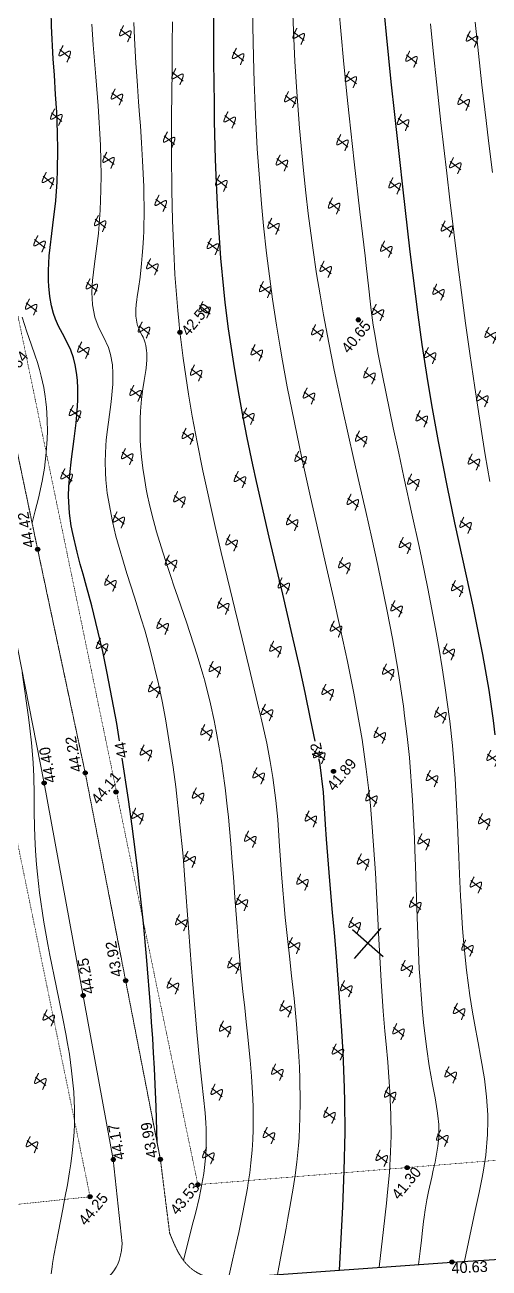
# Model space of a CAD drawing. Header units: millimetres. Extents: x -2893842 to -949497, y -1203244 to 262218.
# Drawn here: x -2146808 to -2112517, y -432807 to -340974 of the extents above; entities that cross this region are included whole.
import ezdxf

# ---------------------------------------------------------------- set-up
doc = ezdxf.new("R2010")
doc.units = ezdxf.units.MM
doc.linetypes.add('g5_05x2', pattern=[3.5, 2.5, -1])
doc.linetypes.add('g5_366', pattern=[0.85, 0.1, -0.75])
doc.layers.get('0').update_dxf_attribs({"lineweight": 5})
for name, color, linetype in [('!!!_ Размеры', 7, 'Continuous'), ('02_сетка', 253, 'Continuous'), ('10_Границы покрытий и угодий', 253, 'Continuous'), ('13_Растительность', 253, 'Continuous'), ('19_Горизонтали', 253, 'Continuous'), ('61_Отметки высоты поверхности', 253, 'Continuous')]:
    doc.layers.add(name, color=color, linetype=linetype)
doc.styles.add('LIKE17', font='d431.shx')
doc.styles.add('LIKE36', font='pragmai.shx')

# ---------------------------------------------------------------- blocks, each defined once
blk = doc.blocks.new('BL_333')
at = {"color": 0}
for p, q in [((0, -3), (0, 3)), ((-3, 0), (3, 0))]:
    blk.add_line(p, q, dxfattribs=at)
blk = doc.blocks.new('g5_330')
blk.add_hatch(color=0).paths.add_polyline_path([(-0.15, 0, 1), (0.15, 0, 1)])
at = {"color": 0}
blk.add_circle((0, 0), 0.15, dxfattribs=at)
blk = doc.blocks.new('g5_411')
at = {"color": 0, "linetype": 'Continuous', "lineweight": 15}
for points in [[(0.375, 1), (0.365, 0.998), (0.355, 0.996), (0.346, 0.994), (0.336, 0.991), (0.326, 0.989), (0.316, 0.987), (0.307, 0.985), (0.297, 0.983), (0.287, 0.981), (0.277, 0.979), (0.268, 0.976), (0.258, 0.974), (0.248, 0.972), (0.238, 0.97), (0.228, 0.968), (0.219, 0.966), (0.209, 0.963), (0.199, 0.961), (0.189, 0.959), (0.18, 0.957), (0.17, 0.955), (0.16, 0.952), (0.15, 0.95), (0.141, 0.948), (0.131, 0.946), (0.121, 0.943), (0.111, 0.941), (0.102, 0.939), (0.092, 0.937), (0.082, 0.934), (0.073, 0.932), (0.063, 0.93), (0.053, 0.927), (0.043, 0.925), (0.034, 0.923), (0.024, 0.92), (0.014, 0.918), (0.005, 0.915), (-0.005, 0.913), (-0.015, 0.911), (-0.025, 0.908), (-0.034, 0.906), (-0.044, 0.903), (-0.054, 0.901), (-0.063, 0.898), (-0.073, 0.895), (-0.083, 0.893), (-0.092, 0.89), (-0.102, 0.887), (-0.111, 0.885), (-0.121, 0.882), (-0.131, 0.879), (-0.14, 0.876), (-0.15, 0.873), (-0.159, 0.87), (-0.169, 0.867), (-0.178, 0.864), (-0.188, 0.861), (-0.197, 0.858), (-0.207, 0.855), (-0.216, 0.852), (-0.226, 0.849), (-0.235, 0.845), (-0.245, 0.842), (-0.254, 0.838), (-0.263, 0.834), (-0.272, 0.831), (-0.282, 0.827), (-0.291, 0.823), (-0.3, 0.818), (-0.309, 0.814), (-0.318, 0.809), (-0.327, 0.805), (-0.335, 0.799), (-0.344, 0.794), (-0.352, 0.788), (-0.36, 0.782), (-0.367, 0.775), (-0.374, 0.768), (-0.379, 0.76), (-0.383, 0.75), (-0.385, 0.741), (-0.384, 0.731), (-0.38, 0.721), (-0.375, 0.713), (-0.369, 0.705), (-0.361, 0.698), (-0.354, 0.692), (-0.346, 0.686), (-0.337, 0.681), (-0.329, 0.675), (-0.32, 0.67), (-0.312, 0.665), (-0.303, 0.661), (-0.294, 0.656), (-0.285, 0.652), (-0.276, 0.647), (-0.267, 0.643), (-0.258, 0.639), (-0.249, 0.635), (-0.239, 0.631), (-0.23, 0.627), (-0.221, 0.623), (-0.212, 0.619), (-0.202, 0.616), (-0.193, 0.612), (-0.184, 0.608), (-0.174, 0.605), (-0.165, 0.601), (-0.156, 0.597), (-0.146, 0.594), (-0.137, 0.59), (-0.128, 0.587), (-0.118, 0.584), (-0.109, 0.58), (-0.099, 0.577), (-0.09, 0.573), (-0.081, 0.57), (-0.071, 0.567), (-0.062, 0.563), (-0.052, 0.56), (-0.043, 0.556), (-0.034, 0.553), (-0.024, 0.55), (-0.015, 0.546), (-0.005, 0.543), (0.004, 0.54), (0.013, 0.536), (0.023, 0.533), (0.032, 0.53), (0.042, 0.526), (0.051, 0.523), (0.061, 0.519), (0.07, 0.516), (0.079, 0.513), (0.089, 0.509), (0.098, 0.506), (0.108, 0.502), (0.117, 0.499), (0.126, 0.495), (0.136, 0.492), (0.145, 0.488), (0.154, 0.485), (0.164, 0.481), (0.173, 0.477), (0.182, 0.474), (0.191, 0.47), (0.201, 0.466), (0.21, 0.462), (0.219, 0.458), (0.228, 0.454), (0.238, 0.45), (0.247, 0.446), (0.256, 0.442), (0.265, 0.438), (0.274, 0.433), (0.283, 0.429), (0.292, 0.425), (0.301, 0.42), (0.309, 0.415), (0.318, 0.41), (0.327, 0.405), (0.335, 0.4), (0.343, 0.394), (0.351, 0.388), (0.359, 0.382), (0.367, 0.375), (0.374, 0.368), (0.38, 0.36), (0.385, 0.352), (0.39, 0.343), (0.392, 0.333), (0.392, 0.323), (0.391, 0.313), (0.387, 0.304), (0.382, 0.295), (0.377, 0.287), (0.37, 0.279), (0.363, 0.272), (0.356, 0.266), (0.348, 0.259), (0.34, 0.253), (0.332, 0.248), (0.323, 0.242), (0.315, 0.237), (0.306, 0.232), (0.298, 0.227), (0.289, 0.222), (0.28, 0.217), (0.271, 0.213), (0.262, 0.208), (0.253, 0.204), (0.244, 0.2), (0.235, 0.196), (0.226, 0.192), (0.217, 0.188), (0.207, 0.184), (0.198, 0.18), (0.189, 0.176), (0.179, 0.173), (0.17, 0.169), (0.161, 0.165), (0.151, 0.162), (0.142, 0.158), (0.133, 0.155), (0.123, 0.151), (0.114, 0.148), (0.105, 0.145), (0.095, 0.141), (0.086, 0.138), (0.076, 0.135), (0.067, 0.132), (0.057, 0.129), (0.048, 0.125), (0.038, 0.122), (0.029, 0.119), (0.019, 0.116), (0.01, 0.113), (0, 0.11), (-0.009, 0.107), (-0.019, 0.104), (-0.028, 0.101), (-0.038, 0.098), (-0.048, 0.095), (-0.057, 0.092), (-0.067, 0.089), (-0.076, 0.086), (-0.086, 0.083), (-0.095, 0.08), (-0.105, 0.078), (-0.115, 0.075), (-0.124, 0.072), (-0.134, 0.069), (-0.143, 0.066), (-0.153, 0.063), (-0.162, 0.061), (-0.172, 0.058), (-0.182, 0.055), (-0.191, 0.052), (-0.201, 0.049), (-0.21, 0.047), (-0.22, 0.044), (-0.23, 0.041), (-0.239, 0.038), (-0.249, 0.036), (-0.259, 0.033), (-0.268, 0.03), (-0.278, 0.027), (-0.287, 0.025), (-0.297, 0.022), (-0.307, 0.019), (-0.316, 0.017), (-0.326, 0.014), (-0.336, 0.011), (-0.345, 0.008), (-0.355, 0.006), (-0.364, 0.003), (-0.374, 0), (-0.375, 0)], [(0, 1), (0, 0)]]:
    blk.add_lwpolyline(points, dxfattribs=at)
blk = doc.blocks.new('Топо_07.04.17')
at = {"layer": '02_сетка', "color": 3, "linetype": 'Continuous'}
for p, q in [((-226672, -273261), (-224451, -271245)), ((-224554, -273364), (-226570, -271143))]:
    blk.add_line(p, q, dxfattribs=at)
at = {"layer": '10_Границы покрытий и угодий', "color": 7, "linetype": 'Continuous', "lineweight": 30}
blk.add_lwpolyline([(-252814, -295062), (-222045, -296344), (-204253, -297255)], dxfattribs=at)
at = {"layer": '10_Границы покрытий и угодий', "linetype": 'g5_366', "lineweight": 20}
blk.add_lwpolyline([(-174336, -145933), (-156083, -149688), (-154733, -291240), (-240042, -288547), (-252506, -152400), (-201799, -145066)], close=True, dxfattribs=at)
at = {"layer": '10_Границы покрытий и угодий', "linetype": 'g5_05x2', "lineweight": 20}
blk.add_lwpolyline([(-248135, -223214), (-246513, -240591), (-244881, -257388), (-242582, -286382), (-242517, -291853), (-242350, -292457), (-242161, -293047), (-242004, -293445), (-241830, -293808), (-241637, -294134), (-241360, -294502), (-241143, -294732), (-240889, -294951), (-240628, -295134), (-240323, -295300), (-239969, -295452), (-239517, -295616)], dxfattribs=at)
at = {"layer": '10_Границы покрытий и угодий', "linetype": 'Continuous', "lineweight": 20}
blk.add_lwpolyline([(-249430, -240376), (-247979, -257793), (-246040, -285996), (-246082, -292238), (-246205, -292753), (-246296, -293067), (-246446, -293459), (-246584, -293726), (-246717, -293929), (-246916, -294177), (-247119, -294385), (-247365, -294593), (-247605, -294758), (-247870, -294901), (-248089, -294990), (-248346, -295066), (-248649, -295128), (-249299, -295208)], dxfattribs=at)
at = {"layer": '10_Границы покрытий и угодий', "color": 7, "linetype": 'g5_366', "lineweight": 20}
blk.add_lwpolyline([(-330321, -287849), (-350719, -184339), (-335483, -157948), (-260135, -153513), (-248052, -288537)], close=True, dxfattribs=at)
at = {"layer": '19_Горизонтали', "linetype": 'Continuous', "lineweight": 20}
for points in [[(-212768, -239381), (-212876, -237377), (-212938, -236111), (-213090, -232344), (-213169, -229817), (-213227, -227545), (-213273, -225270), (-213306, -223181), (-213351, -218353), (-213359, -216387), (-213360, -212614), (-213349, -209820), (-213333, -207298), (-213313, -205291)], [(-210025, -205540), (-210036, -210193), (-210030, -212834), (-210023, -214369), (-210005, -216721)], [(-234956, -295806), (-234598, -294626), (-233931, -292472), (-233713, -291760), (-233475, -290963), (-233081, -289588), (-232834, -288663), (-232603, -287723), (-232336, -286502), (-232229, -285942), (-231992, -284494), (-231839, -283322), (-231671, -281618), (-231607, -280758), (-231540, -279591), (-231467, -277579), (-231435, -275683), (-231423, -273993), (-231419, -272537), (-231414, -271007), (-231402, -269657), (-231319, -266466), (-231207, -264022), (-231145, -262413), (-231118, -261012), (-231142, -259290), (-231205, -258098), (-231317, -256724), (-231513, -254844), (-231595, -254126), (-231964, -251054), (-232241, -248854), (-232530, -246602), (-232717, -245145), (-233066, -242346), (-233298, -240389), (-233740, -236186), (-233925, -234049), (-234063, -232099), (-234155, -230440), (-234246, -227776), (-234263, -226369), (-234263, -225837), (-234257, -224978), (-234243, -224222), (-234210, -223040), (-234187, -222436), (-234147, -221558), (-234114, -220933), (-234084, -220411), (-233879, -217568), (-233680, -215376), (-233398, -212674), (-233081, -209938), (-232664, -206551), (-232422, -204609), (-232222, -202989)], [(-226146, -201794), (-226365, -203984), (-226581, -206264), (-226736, -208095), (-226868, -209867), (-226913, -210539), (-227056, -213025), (-227205, -217080), (-227234, -218718), (-227243, -220763), (-227191, -224169), (-227120, -226132), (-227038, -227771), (-226978, -228776), (-226841, -230743), (-226364, -236092), (-226056, -239030), (-225766, -241657), (-225503, -243994), (-225213, -246602), (-224955, -248997), (-224714, -251400), (-224505, -253782), (-224287, -257233), (-224219, -259446), (-224209, -260855), (-224222, -262155), (-224263, -263751), (-224417, -267131), (-224652, -271001), (-224687, -271562), (-224893, -275143), (-224988, -277369), (-225031, -278839), (-225055, -279806), (-225091, -281136), (-225179, -283321), (-225296, -285024), (-225460, -286582), (-225624, -287737), (-225887, -289242), (-226177, -290670), (-226356, -291486), (-226794, -293380), (-227435, -296120)], [(-224520, -296241), (-224282, -295286), (-224104, -294486), (-223940, -293770), (-223784, -293124), (-223708, -292820), (-223566, -292284), (-223360, -291562), (-223171, -290962), (-222822, -289952), (-222642, -289443), (-222448, -288876), (-222225, -288157), (-222110, -287730), (-221970, -287069), (-221911, -286670), (-221865, -286144), (-221850, -285497), (-221857, -285132), (-221911, -284154), (-221989, -283148), (-222072, -281749), (-222114, -280512), (-222130, -279338), (-222128, -278514), (-222111, -277452), (-222023, -275089), (-221995, -274548), (-221735, -270761), (-221617, -269297), (-221425, -266963), (-221332, -265803), (-221267, -264950), (-221197, -263978), (-221082, -262122), (-220963, -258955), (-220948, -257388), (-220962, -255852), (-220977, -255145), (-221082, -252371), (-221218, -250086), (-221374, -248024), (-221687, -244592), (-221898, -242535), (-222114, -240545), (-222355, -238385), (-222554, -236621), (-222970, -232803), (-223257, -229892), (-223433, -227845), (-223583, -225758), (-223670, -224247), (-223742, -222695), (-223808, -220745), (-223854, -218191), (-223860, -216655), (-223850, -214992), (-223785, -211856), (-223683, -209154), (-223569, -206917), (-223466, -205234), (-223296, -202838)], [(-219907, -203398), (-219994, -207255), (-220025, -209754), (-220037, -211362), (-220047, -214788), (-220044, -218487), (-220041, -221779), (-220041, -222495), (-220044, -224222), (-220045, -225133), (-220041, -225819), (-220014, -226924), (-219975, -227760), (-219896, -228974), (-219878, -229219), (-219522, -233397), (-219403, -234632), (-219213, -236524), (-219026, -238334), (-218730, -241193), (-218492, -243553), (-218413, -244374), (-218201, -246718), (-217970, -249720), (-217874, -251254), (-217802, -252654), (-217751, -253965), (-217697, -256624), (-217705, -258427), (-217733, -259634), (-217780, -260869), (-217829, -261848), (-217983, -264270), (-218157, -266657), (-218249, -267927), (-218360, -269572), (-218403, -270283), (-218486, -271949), (-218525, -273078), (-218552, -275030), (-218515, -276936), (-218452, -278180), (-218358, -279540), (-218327, -279957), (-218289, -280471), (-218219, -281471), (-218187, -282012), (-218151, -282737), (-218136, -283161), (-218125, -284510), (-218186, -285828), (-218224, -286251), (-218362, -287284), (-218668, -288768), (-218960, -289862), (-219119, -290395), (-219458, -291456), (-219904, -292762), (-221116, -296392)], [(-246700, -238589), (-246369, -237750), (-246021, -236835), (-245606, -235615), (-245484, -235209), (-245340, -234690), (-245073, -233559), (-244895, -232576), (-244811, -231969), (-244735, -231222), (-244699, -230660), (-244684, -230258), (-244680, -229834), (-244686, -229429), (-244719, -228758), (-244804, -227906), (-244877, -227407), (-244971, -226880), (-245076, -226357), (-245272, -225465), (-245485, -224522), (-245709, -223412)], [(-238163, -202485), (-238229, -204020), (-238307, -206389), (-238383, -208536), (-238540, -211436), (-238633, -212588), (-238737, -213629), (-238872, -214744), (-239097, -216225), (-239425, -217912), (-239963, -220097), (-240241, -221300), (-240312, -221686), (-240390, -222219), (-240428, -222613), (-240447, -223095), (-240380, -224016), (-240217, -224711), (-240082, -225090), (-239905, -225538), (-239642, -226352), (-239545, -226886), (-239494, -227663), (-239520, -228311), (-239614, -229077), (-239879, -230373), (-240253, -231844), (-240427, -232536), (-240569, -233156), (-240644, -233521), (-240822, -234697), (-240896, -235528), (-240922, -236058), (-240931, -237043), (-240797, -239161), (-240658, -240278), (-240173, -243090), (-239808, -244911), (-239486, -246546), (-239326, -247420), (-239087, -248899), (-238762, -251471), (-238637, -252768), (-238535, -254096), (-238371, -257712), (-238346, -259156), (-238397, -264309), (-238451, -266070), (-238588, -269623), (-238657, -271297), (-238698, -272296), (-238755, -273810), (-238857, -277329), (-238885, -279439), (-238886, -281060), (-238911, -283343), (-238945, -284085), (-238975, -284523), (-239011, -284951), (-239065, -285447), (-239133, -285945), (-239213, -286422), (-239408, -287337), (-239521, -287782), (-239862, -288931), (-240069, -289546), (-240462, -290636), (-240685, -291226), (-241152, -292442), (-241724, -293987)], [(-238571, -295656), (-238127, -294378), (-237577, -292796), (-237443, -292406), (-236965, -290966), (-236434, -289213), (-236325, -288823), (-236140, -288111), (-235965, -287377), (-235774, -286462), (-235636, -285678), (-235533, -284983), (-235448, -284316), (-235339, -283249), (-235267, -282297), (-235201, -281036), (-235163, -279856), (-235136, -277902), (-235133, -276998), (-235131, -275961), (-235127, -274749), (-235112, -273314), (-235071, -271553), (-235053, -270992), (-235017, -269942), (-234993, -269336), (-234931, -267792), (-234870, -266282), (-234826, -265133), (-234784, -263819), (-234756, -262706), (-234741, -261826), (-234734, -261012), (-234738, -259645), (-234762, -258410), (-234782, -257820), (-234812, -257119), (-234835, -256673), (-234918, -255409), (-234983, -254626), (-235112, -253368), (-235342, -251626), (-235420, -251132), (-235676, -249679), (-236195, -247166), (-236619, -245265), (-236813, -244390), (-236966, -243696), (-237227, -242457), (-237429, -241434), (-237634, -240286), (-237838, -238943), (-237940, -238121), (-237997, -237569), (-238039, -237082), (-238083, -236424), (-238119, -235515), (-238122, -234652), (-238097, -233853), (-238071, -233419), (-238009, -232704), (-237903, -231860), (-237814, -231303), (-237639, -230430), (-237453, -229679), (-237284, -229073), (-237088, -228359), (-237044, -228182), (-236978, -227883), (-236927, -227607), (-236887, -227311), (-236869, -227093), (-236862, -226893), (-236878, -226513), (-236902, -226332), (-236950, -226098), (-237009, -225894), (-237055, -225764), (-237133, -225567), (-237194, -225408), (-237240, -225274), (-237269, -225176), (-237287, -225103), (-237310, -224995), (-237330, -224876), (-237346, -224746), (-237356, -224597), (-237356, -224296), (-237320, -223909), (-237305, -223810), (-237233, -223427), (-237158, -223103), (-237097, -222866), (-237023, -222590), (-236938, -222280), (-236730, -221466), (-236506, -220479), (-236388, -219901), (-236280, -219326), (-236157, -218606), (-236082, -218127), (-236011, -217633), (-235927, -216990), (-235845, -216290), (-235770, -215560), (-235705, -214847), (-235570, -212939), (-235499, -211605), (-235445, -210351), (-235415, -209551), (-235378, -208578), (-235333, -207397), (-235287, -206338), (-235257, -205715), (-235207, -204815), (-235146, -203875), (-235057, -202719)]]:
    blk.add_lwpolyline(points, dxfattribs=at)
at = {"layer": '19_Горизонтали', "color": 42, "linetype": 'Continuous', "lineweight": 30}
for points in [[(-242096, -255310), (-242161, -254014), (-242432, -250251), (-242587, -248634), (-242839, -246442), (-243008, -245191), (-243232, -243709), (-243383, -242791), (-243509, -242020), (-243646, -241111), (-243808, -239710), (-243847, -239147), (-243869, -238208), (-243834, -237363), (-243794, -236943), (-243697, -236223), (-243536, -235351), (-243290, -234258), (-242921, -232784), (-242921, -232784), (-242639, -231629), (-242451, -230754), (-242319, -230003), (-242210, -229087), (-242178, -228518), (-242175, -228111), (-242187, -227773), (-242220, -227364), (-242296, -226830), (-242428, -226251), (-242626, -225645), (-242899, -224948), (-243114, -224384), (-243280, -223853), (-243384, -223402), (-243472, -222828), (-243521, -222131), (-243512, -221369), (-243484, -220962), (-243399, -220220), (-243211, -219132), (-242702, -216930), (-242288, -215167), (-242024, -213786), (-241884, -212887), (-241706, -211456), (-241585, -210184), (-241477, -208668), (-241406, -207365), (-241338, -205933), (-241282, -204722), (-241143, -202313), (-240935, -200026)], [(-228991, -201160), (-229275, -203845), (-229524, -206165), (-229711, -207942), (-229836, -209158), (-229981, -210624), (-230236, -213450), (-230372, -215188), (-230510, -217300), (-230555, -218109), (-230662, -220734), (-230708, -223024), (-230712, -224016), (-230692, -225984), (-230589, -228910), (-230471, -230951), (-230353, -232581), (-230224, -234143), (-230034, -236162), (-229905, -237426), (-229437, -241622), (-229186, -243735), (-228925, -245921), (-228567, -248983), (-228292, -251470), (-228103, -253325), (-227918, -255293), (-227762, -256963)], [(-214476, -257997), (-214479, -256933), (-214550, -254689), (-214710, -252017), (-215021, -248371), (-215379, -244844), (-215662, -242110), (-215921, -239436), (-216198, -236012), (-216359, -233537), (-216461, -231606), (-216577, -228748), (-216638, -226534), (-216696, -221841), (-216697, -217021), (-216692, -214980), (-216680, -211637), (-216663, -209209), (-216621, -205700), (-216570, -203110)], [(-242682, -285122), (-242466, -282498), (-242347, -280847), (-242267, -279636), (-242200, -278510), (-242142, -277445), (-242082, -276231), (-242042, -275313), (-241912, -271383), (-241866, -268899), (-241847, -266237), (-241850, -264821), (-241870, -262662), (-241886, -261682), (-241931, -259696), (-242036, -256611)], [(-227634, -258281), (-227607, -258556), (-227577, -260787), (-227577, -260787), (-227699, -263185), (-227744, -264269), (-227829, -266716), (-227913, -269718), (-227951, -271177), (-228001, -272968), (-228115, -276305), (-228214, -278466), (-228304, -280047), (-228494, -282662), (-228584, -283667), (-228822, -285915), (-229204, -288752), (-229618, -291369), (-230393, -295996)]]:
    blk.add_lwpolyline(points, dxfattribs=at)
at = {"layer": '19_Горизонтали', "color": 42, "linetype": 'Continuous', "lineweight": 20}
blk.add_lwpolyline([(-251562, -293872), (-251430, -293363), (-251363, -293119), (-251281, -292834), (-251201, -292559), (-250667, -290815), (-250158, -289214), (-249907, -288418), (-249622, -287482), (-249349, -286528), (-249197, -285961), (-249000, -285164), (-248845, -284462), (-248692, -283654), (-248600, -283069), (-248467, -281940), (-248422, -281367), (-248385, -280704), (-248359, -279152), (-248389, -277902), (-248426, -277111), (-248471, -276385), (-248558, -275236), (-248780, -272782), (-248990, -270470), (-249052, -269670), (-249155, -268005), (-249224, -265816), (-249225, -264421), (-249212, -263713), (-249176, -262691), (-249117, -261651), (-249060, -260904), (-248958, -259856), (-248894, -259284), (-248804, -258513), (-248682, -257222), (-248622, -256223), (-248598, -255590), (-248580, -254739), (-248577, -253656), (-248586, -252824), (-248670, -249499)], dxfattribs=at)
at = {"layer": '02_сетка', "color": 92, "xscale": 500.0000000002746, "yscale": 500.0000000002746, "zscale": 500.0000000002746, "rotation": 42.22816425403256}
blk.add_blockref('BL_333', (-225562, -272253), dxfattribs=at)
at = {"layer": '13_Растительность', "color": 7, "linetype": 'Continuous', "lineweight": 20, "xscale": 999.9999999999995, "yscale": 999.9999999999995, "zscale": 999.9999999999995, "rotation": 43.98139083737546}
for p in [(-235418, -203830, -67200), (-240033, -204809, -67200), (-222718, -205470, -67200), (-227332, -206449, -67200), (-231946, -207428, -67200), (-210017, -207111, -67200), (-236561, -208407, -67200), (-214631, -208089, -67200), (-241175, -209386, -67200), (-219245, -209068, -67200), (-223860, -210047, -67200), (-228474, -211026, -67200), (-233088, -212005, -67200), (-211159, -211687, -67200), (-237703, -212983, -67200), (-215773, -212666, -67200), (-242317, -213962, -67200), (-220388, -213645, -67200), (-225002, -214624, -67200), (-229616, -215602, -67200), (-234231, -216581, -67200), (-212301, -216264, -67200), (-238845, -217560, -67200), (-216916, -217243, -67200), (-243459, -218539, -67200), (-221530, -218221, -67200), (-226144, -219200, -67200), (-230759, -220179, -67200), (-235373, -221158, -67200), (-213443, -220840, -67200), (-239987, -222137, -67200), (-218058, -221819, -67200), (-244602, -223115, -67200), (-222672, -222798, -67200), (-227286, -223777, -67200), (-231901, -224756, -67200), (-236515, -225734, -67200), (-214586, -225417, -67200), (-241129, -226713, -67200), (-219200, -226396, -67200), (-223814, -227375, -67200), (-228429, -228353, -67200), (-233043, -229332, -67200), (-211114, -229015, -67200), (-237657, -230311, -67200), (-215728, -229994, -67200), (-242272, -231290, -67200), (-220342, -230972, -67200), (-224956, -231951, -67200), (-229571, -232930, -67200), (-234185, -233909, -67200), (-212256, -233592, -67200), (-238799, -234888, -67200), (-216870, -234570, -67200), (-243414, -235866, -67200), (-221484, -235549, -67200), (-226099, -236528, -67200), (-230713, -237507, -67200), (-235327, -238485, -67200), (-213398, -238168, -67200), (-239942, -239464, -67200), (-218012, -239147, -67200), (-222627, -240126, -67200), (-227241, -241105, -67200), (-231855, -242083, -67200), (-236470, -243062, -67200), (-214540, -242745, -67200), (-241084, -244041, -67200), (-219154, -243724, -67200), (-223769, -244702, -67200), (-228383, -245681, -67200), (-232997, -246660, -67200), (-237612, -247639, -67200), (-215682, -247321, -67200), (-242226, -248617, -67200), (-220297, -248300, -67200), (-224911, -249279, -67200), (-229525, -250258, -67200), (-234140, -251237, -67200), (-238754, -252215, -67200), (-216825, -251898, -67200), (-221439, -252877, -67200), (-226053, -253856, -67200), (-230667, -254834, -67200), (-235282, -255813, -67200), (-239896, -256792, -67200), (-217967, -256475, -67200), (-222581, -257453, -67200), (-227195, -258432, -67200), (-231810, -259411, -67200), (-236424, -260390, -67200), (-214495, -260072, -67200), (-241038, -261369, -67200), (-219109, -261051, -67200), (-223723, -262030, -67200), (-228338, -263009, -67200), (-232952, -263988, -67200), (-237566, -264966, -67200), (-215637, -264649, -67200), (-220251, -265628, -67200), (-224865, -266607, -67200), (-229480, -267585, -67200), (-234094, -268564, -67200), (-238708, -269543, -67200), (-216779, -269226, -67200), (-221393, -270204, -67200), (-226008, -271183, -67200), (-230622, -272162, -67200), (-235236, -273141, -67200), (-239851, -274120, -67200), (-217921, -273802, -67200), (-249232, -275439, -652300), (-222536, -274781, -67200), (-227150, -275760, -67200), (-231764, -276739, -67200), (-236378, -277717, -67200), (-219063, -278379, -67200), (-250375, -280015, -652300), (-223678, -279358, -67200), (-228292, -280336, -67200), (-232906, -281315, -67200), (-237521, -282294, -67200), (-220206, -282955, -67200), (-251517, -284592, -652300), (-224820, -283934, -67200), (-229434, -284913, -67200), (-234049, -285892, -67200), (-238663, -286871, -67200), (-221348, -287532, -67200), (-225962, -288511, -67200)]:
    blk.add_blockref('g5_411', p, dxfattribs=at)
at = {"layer": '61_Отметки высоты поверхности', "color": 7, "linetype": 'Continuous', "lineweight": 20, "xscale": 999.9999999999995, "yscale": 999.9999999999995, "zscale": 999.9999999999995, "rotation": 43.98139083737546}
for p in [(-234263, -225837, -67200), (-221061, -226413, -67200), (-246513, -240591, -67200), (-247979, -257793, -67200), (-244881, -257388, -67200), (-242780, -259047, -67200), (-226648, -259344, -67200), (-246885, -273708, -67200), (-243645, -272975, -67200), (-246040, -285996, -67200), (-242582, -286382, -67200), (-248052, -288537, 517900), (-240042, -288547, 19420), (-224541, -289036, 19420), (-222045, -296344, -67200)]:
    blk.add_blockref('g5_330', p, dxfattribs=at)
at = {"layer": '19_Горизонтали', "color": 42, "linetype": 'Continuous', "lineweight": 15, "style": 'LIKE36'}
for s, rotation, p in [('44', 94.26819, (-241609, -256583, -67200)), ('42', 94.43453, (-227258, -258258, -67200))]:
    blk.add_text(s, height=800, rotation=rotation, dxfattribs=at).set_placement(p)
at = {"layer": '61_Отметки высоты поверхности', "color": 7, "linetype": 'Continuous', "lineweight": 15, "style": 'LIKE17'}
for s, rotation, p in [('42.50', 43.98139, (-233674, -226254, -4200)), ('44.84', 43.98139, (-247449, -228233, -46700)), ('40.65', 43.98139, (-222062, -228854, -46700)), ('44.42', 93.92579, (-246713, -240375, -67200)), ('44.40', 93.92579, (-247094, -257806, -67200)), ('44.22', 93.92579, (-245090, -257229, -67200)), ('44.11', 43.98139, (-244184, -259876, -46700)), ('41.89', 43.98139, (-226771, -260861, -46700)), ('43.92', 93.92579, (-243841, -272601, -67200)), ('44.25', 93.92579, (-246028, -273618, -67200)), ('44.17', 93.92579, (-245173, -286055, -67200)), ('43.99', 93.92579, (-242766, -286190, -67200)), ('44.25', 43.98139, (-248615, -290682, -46700)), ('43.53', 43.98139, (-241810, -290662, -46700)), ('41.30', 43.98139, (-225417, -291385, -46700)), ('40.63', 356.13339, (-222149, -297178, -67200))]:
    blk.add_text(s, height=800, rotation=rotation, dxfattribs=at).set_placement(p)

msp = doc.modelspace()

# ---------------------------------------------------------------- block references
at = {"layer": '!!!_ Размеры', "color": 1, "lineweight": 0, "rotation": 6.471407436947433}
msp.add_blockref('Топо_07.04.17', (-1928038.79367, -112877.83782), dxfattribs=at)

doc.saveas('drawing.dxf')
